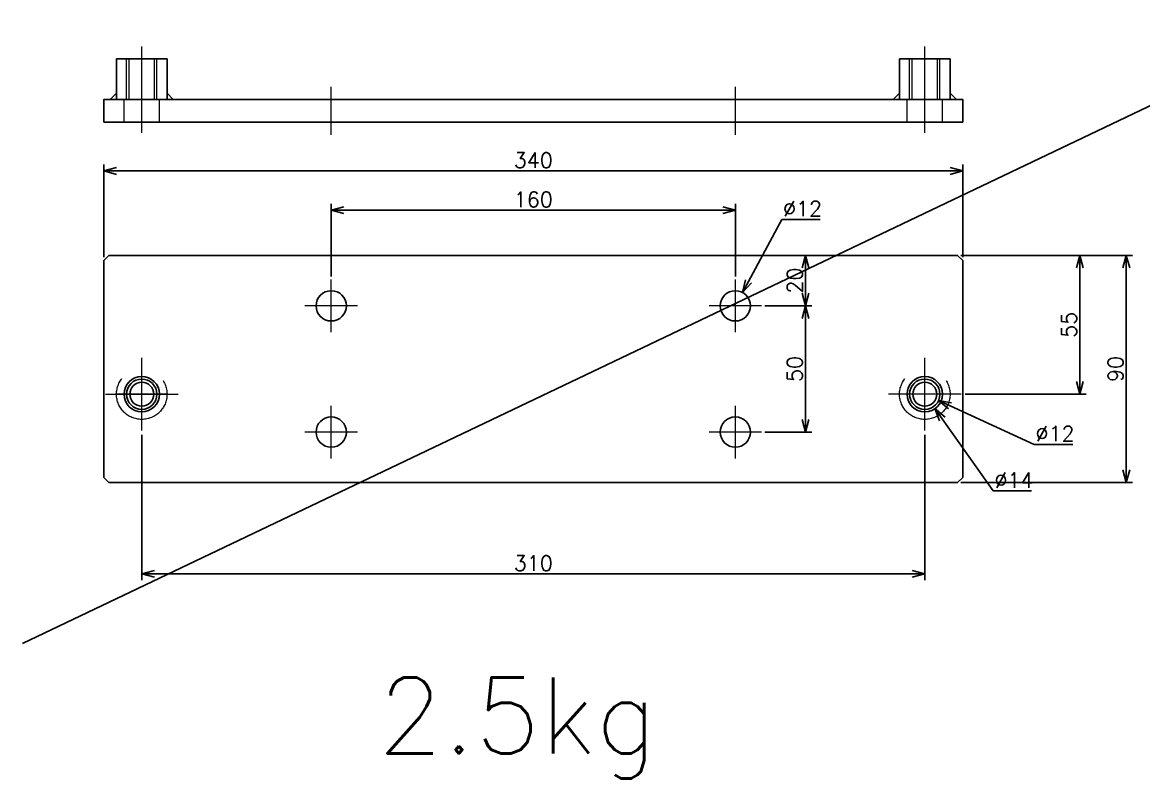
# Model space of a CAD drawing. Header units: millimetres. Extents: x -16130 to 36813, y -8099 to 27484.
# Drawn here: x 8714.9 to 9158.8, y 22178.3 to 22477.8 of the extents above; entities that cross this region are included whole.
import ezdxf

# ---------------------------------------------------------------- set-up
doc = ezdxf.new("R2010")
doc.units = ezdxf.units.MM
doc.header["$LTSCALE"] = 6
doc.header["$PDMODE"] = 99
doc.header["$PDSIZE"] = 1
doc.linetypes.add('CENTER2', pattern=[28.575, 19.05, -3.175, 3.175, -3.175])
doc.linetypes.add('HIDDEN', pattern=[9.525, 6.35, -3.175])
for name, color, linetype, lineweight in [('04_HIDDEN', 2, 'HIDDEN', 13), ('05_CENTER', 4, 'CENTER2', 13), ('08_DIM', 3, 'Continuous', 13)]:
    doc.layers.add(name, color=color, linetype=linetype, lineweight=lineweight)
doc.styles.add('KSS_TXT', font='txt.shx', dxfattribs={"bigfont": 'extfont2.shx'})
doc.dimstyles.new('KSS_DIM', dxfattribs={"dimtxt": 3, "dimasz": 2.5, "dimexe": 1.25, "dimexo": 0.625, "dimtad": 1, "dimdsep": 46, "dimtxsty": 'KSS_TXT', "dimblk": 'OPEN30', "dimcen": 0, "dimazin": 2, "dimtfac": 0.75, "dimtmove": 0, "dimatfit": 3, "dimldrblk": 'OPEN30', "dimfxl": 1, "dimtolj": 1, "dimarcsym": 0})
doc.dimstyles.new('KSS_DIM$3', dxfattribs={"dimtxt": 3, "dimasz": 2.5, "dimexe": 1.25, "dimexo": 0.625, "dimtad": 1, "dimtih": 1, "dimtoh": 1, "dimdsep": 46, "dimtxsty": 'KSS_TXT', "dimblk": 'OPEN30', "dimcen": 0, "dimazin": 2, "dimtfac": 0.75, "dimtofl": 0, "dimtmove": 0, "dimatfit": 3, "dimldrblk": 'OPEN30', "dimfxl": 1, "dimtolj": 1, "dimarcsym": 0})

# ---------------------------------------------------------------- blocks, each defined once
blk = doc.blocks.new('M12Tz_1_1_1')
at = {"color": 0}
for radius in [6, 4.75]:
    blk.add_circle((0, 0), radius, dxfattribs=at)
at = {"layer": '05_CENTER'}
for p, q in [((0, -10.33), (0, 10.33)), ((10.33, 0), (-10.33, 0))]:
    blk.add_line(p, q, dxfattribs=at)
blk = doc.blocks.new('A$C22AC1178_1_1')
at = {"color": 0}
blk.add_lwpolyline([(-250, 73), (-248, 75), (88, 75), (90, 73), (90, -13), (88, -15), (-248, -15), (-250, -13)], close=True, dxfattribs=at)
for centre, radius in [((-160, 55), 6), ((0, 55), 6), ((-235, 20), 7), ((75, 20), 7), ((-235, 20), 6), ((-235, 20), 4.75), ((75, 20), 6), ((75, 20), 4.75), ((-160, 5), 6), ((0, 5), 6)]:
    blk.add_circle(centre, radius, dxfattribs=at)
at = {"layer": '04_HIDDEN'}
for centre in [(-235, 20), (75, 20)]:
    blk.add_circle(centre, 10, dxfattribs=at)
at = {"layer": '05_CENTER'}
for p, q in [((-160, 44.59), (-160, 65.41)), ((0, 44.59), (0, 65.41)), ((-149.59, 55), (-170.41, 55)), ((10.41, 55), (-10.41, 55)), ((-235, 5.6), (-235, 34.4)), ((75, 5.6), (75, 34.4)), ((-249.4, 20), (-220.6, 20)), ((89.4, 20), (60.6, 20)), ((-160, -5.41), (-160, 15.41)), ((0, -5.41), (0, 15.41)), ((-149.59, 5), (-170.41, 5)), ((10.41, 5), (-10.41, 5))]:
    blk.add_line(p, q, dxfattribs=at)
blk.add_blockref('M12Tz_1_1_1', (-235, 20))
blk = doc.blocks.new('_Open30')
at = {"color": 0, "linetype": 'ByBlock', "lineweight": -2}
for p, q in [((-1, 0.268), (0, 0)), ((0, 0), (-1, -0.268)), ((0, 0), (-1, 0))]:
    blk.add_line(p, q, dxfattribs=at)
blk = doc.blocks.new('*D1268')
at = {"layer": '08_DIM', "color": 0, "lineweight": -2, "transparency": 16777216}
for p, q in [((8837.17, 22377.21), (8837.17, 22405.92)), ((8842.17, 22403.42), (8992.17, 22403.42)), ((8997.17, 22377.21), (8997.17, 22405.92))]:
    blk.add_line(p, q, dxfattribs=at)
at = {"layer": 'Defpoints', "color": 0, "transparency": 16777216}
for p in [(8997.17, 22403.42), (8837.17, 22375.96), (8997.17, 22375.96)]:
    blk.add_point(p, dxfattribs=at)
at = {"layer": '08_DIM', "color": 0, "lineweight": -2, "transparency": 16777216, "xscale": 5, "yscale": 5, "zscale": 5, "rotation": 180}
blk.add_blockref('_Open30', (8837.17, 22403.42), dxfattribs=at)
at = {"layer": '08_DIM', "color": 0, "lineweight": -2, "transparency": 16777216, "xscale": 5, "yscale": 5, "zscale": 5}
blk.add_blockref('_Open30', (8997.17, 22403.42), dxfattribs=at)
at = {"layer": '08_DIM', "color": 0, "transparency": 16777216, "insert": (8917.17, 22407.67), "char_height": 6, "attachment_point": 5, "style": 'KSS_TXT'}
blk.add_mtext('\\A1;160', dxfattribs=at)
blk = doc.blocks.new('*D1269')
at = {"layer": '08_DIM', "color": 0, "lineweight": -2, "transparency": 16777216}
for p, q in [((8762.17, 22314.4), (8762.17, 22256.85)), ((9072.17, 22314.4), (9072.17, 22256.85)), ((8767.17, 22259.35), (9067.17, 22259.35))]:
    blk.add_line(p, q, dxfattribs=at)
at = {"layer": 'Defpoints', "color": 0, "transparency": 16777216}
for p in [(8762.17, 22315.65), (9072.17, 22315.65), (9072.17, 22259.35)]:
    blk.add_point(p, dxfattribs=at)
at = {"layer": '08_DIM', "color": 0, "lineweight": -2, "transparency": 16777216, "xscale": 5, "yscale": 5, "zscale": 5, "rotation": 180}
blk.add_blockref('_Open30', (8762.17, 22259.35), dxfattribs=at)
at = {"layer": '08_DIM', "color": 0, "lineweight": -2, "transparency": 16777216, "xscale": 5, "yscale": 5, "zscale": 5}
blk.add_blockref('_Open30', (9072.17, 22259.35), dxfattribs=at)
at = {"layer": '08_DIM', "color": 0, "transparency": 16777216, "insert": (8917.17, 22263.6), "char_height": 6, "attachment_point": 5, "style": 'KSS_TXT'}
blk.add_mtext('\\A1;310', dxfattribs=at)
blk = doc.blocks.new('*D1270')
at = {"layer": '08_DIM', "color": 0, "lineweight": -2, "transparency": 16777216}
for p, q in [((8747.17, 22384.8), (8747.17, 22421.48)), ((9087.17, 22384.8), (9087.17, 22421.48)), ((8752.17, 22418.98), (9082.17, 22418.98))]:
    blk.add_line(p, q, dxfattribs=at)
at = {"layer": 'Defpoints', "color": 0, "transparency": 16777216}
for p in [(9087.17, 22418.98), (8747.17, 22383.55), (9087.17, 22383.55)]:
    blk.add_point(p, dxfattribs=at)
at = {"layer": '08_DIM', "color": 0, "lineweight": -2, "transparency": 16777216, "xscale": 5, "yscale": 5, "zscale": 5, "rotation": 180}
blk.add_blockref('_Open30', (8747.17, 22418.98), dxfattribs=at)
at = {"layer": '08_DIM', "color": 0, "lineweight": -2, "transparency": 16777216, "xscale": 5, "yscale": 5, "zscale": 5}
blk.add_blockref('_Open30', (9087.17, 22418.98), dxfattribs=at)
at = {"layer": '08_DIM', "color": 0, "transparency": 16777216, "insert": (8917.17, 22423.23), "char_height": 6, "attachment_point": 5, "style": 'KSS_TXT'}
blk.add_mtext('\\A1;340', dxfattribs=at)
blk = doc.blocks.new('*D1271')
at = {"layer": '08_DIM', "color": 0, "lineweight": -2, "transparency": 16777216}
for p, q in [((9086.42, 22385.55), (9136.06, 22385.55)), ((9133.56, 22335.55), (9133.56, 22380.55)), ((9088.2, 22330.55), (9136.06, 22330.55))]:
    blk.add_line(p, q, dxfattribs=at)
at = {"layer": 'Defpoints', "color": 0, "transparency": 16777216}
for p in [(9085.17, 22385.55), (9133.56, 22385.55), (9086.95, 22330.55)]:
    blk.add_point(p, dxfattribs=at)
at = {"layer": '08_DIM', "color": 0, "lineweight": -2, "transparency": 16777216, "xscale": 5, "yscale": 5, "zscale": 5}
for p, rotation in [((9133.56, 22385.55), 90), ((9133.56, 22330.55), 270)]:
    blk.add_blockref('_Open30', p, dxfattribs=dict(at, rotation=rotation))
at = {"layer": '08_DIM', "color": 0, "transparency": 16777216, "insert": (9129.31, 22358.05), "char_height": 6, "attachment_point": 5, "rotation": 90, "style": 'KSS_TXT'}
blk.add_mtext('\\A1;55', dxfattribs=at)
blk = doc.blocks.new('*D1272')
at = {"layer": '08_DIM', "color": 0, "lineweight": -2, "transparency": 16777216}
for p, q in [((9086.42, 22385.55), (9154.44, 22385.55)), ((9151.94, 22380.55), (9151.94, 22300.55)), ((9086.42, 22295.55), (9154.44, 22295.55))]:
    blk.add_line(p, q, dxfattribs=at)
at = {"layer": 'Defpoints', "color": 0, "transparency": 16777216}
for p in [(9085.17, 22385.55), (9085.17, 22295.55), (9151.94, 22295.55)]:
    blk.add_point(p, dxfattribs=at)
at = {"layer": '08_DIM', "color": 0, "lineweight": -2, "transparency": 16777216, "xscale": 5, "yscale": 5, "zscale": 5}
for p, rotation in [((9151.94, 22385.55), 90), ((9151.94, 22295.55), 270)]:
    blk.add_blockref('_Open30', p, dxfattribs=dict(at, rotation=rotation))
at = {"layer": '08_DIM', "color": 0, "transparency": 16777216, "insert": (9147.69, 22340.55), "char_height": 6, "attachment_point": 5, "rotation": 90, "style": 'KSS_TXT'}
blk.add_mtext('\\A1;90', dxfattribs=at)
blk = doc.blocks.new('*D1273')
at = {"layer": '08_DIM', "color": 0, "lineweight": -2, "transparency": 16777216}
for p, q in [((9008.83, 22385.55), (9027.46, 22385.55)), ((9024.96, 22370.55), (9024.96, 22380.55)), ((9008.83, 22365.55), (9027.46, 22365.55))]:
    blk.add_line(p, q, dxfattribs=at)
at = {"layer": 'Defpoints', "color": 0, "transparency": 16777216}
for p in [(9007.58, 22385.55), (9024.96, 22385.55), (9007.58, 22365.55)]:
    blk.add_point(p, dxfattribs=at)
at = {"layer": '08_DIM', "color": 0, "lineweight": -2, "transparency": 16777216, "xscale": 5, "yscale": 5, "zscale": 5}
for p, rotation in [((9024.96, 22385.55), 90), ((9024.96, 22365.55), 270)]:
    blk.add_blockref('_Open30', p, dxfattribs=dict(at, rotation=rotation))
at = {"layer": '08_DIM', "color": 0, "transparency": 16777216, "insert": (9020.71, 22375.55), "char_height": 6, "attachment_point": 5, "rotation": 90, "style": 'KSS_TXT'}
blk.add_mtext('\\A1;20', dxfattribs=at)
blk = doc.blocks.new('*D1274')
at = {"layer": '08_DIM', "color": 0, "lineweight": -2, "transparency": 16777216}
for p, q in [((9008.83, 22365.55), (9027.46, 22365.55)), ((9024.96, 22360.55), (9024.96, 22320.55)), ((9008.83, 22315.55), (9027.46, 22315.55))]:
    blk.add_line(p, q, dxfattribs=at)
at = {"layer": 'Defpoints', "color": 0, "transparency": 16777216}
for p in [(9007.58, 22365.55), (9007.58, 22315.55), (9024.96, 22315.55)]:
    blk.add_point(p, dxfattribs=at)
at = {"layer": '08_DIM', "color": 0, "lineweight": -2, "transparency": 16777216, "xscale": 5, "yscale": 5, "zscale": 5}
for p, rotation in [((9024.96, 22365.55), 90), ((9024.96, 22315.55), 270)]:
    blk.add_blockref('_Open30', p, dxfattribs=dict(at, rotation=rotation))
at = {"layer": '08_DIM', "color": 0, "transparency": 16777216, "insert": (9020.7, 22340.55), "char_height": 6, "attachment_point": 5, "rotation": 90, "style": 'KSS_TXT'}
blk.add_mtext('\\A1;50', dxfattribs=at)
blk = doc.blocks.new('*D1296')
at = {"layer": '08_DIM', "color": 0, "lineweight": -2, "transparency": 16777216}
for p, q in [((9015.51, 22399.76), (9002.36, 22375.25)), ((9030.76, 22399.76), (9015.51, 22399.76))]:
    blk.add_line(p, q, dxfattribs=at)
at = {"layer": 'Defpoints', "color": 0, "transparency": 16777216}
for p in [(9000, 22370.84), (8994.33, 22360.26)]:
    blk.add_point(p, dxfattribs=at)
at = {"layer": '08_DIM', "color": 0, "lineweight": -2, "transparency": 16777216, "xscale": 5, "yscale": 5, "zscale": 5, "rotation": 241.7953514697704}
blk.add_blockref('_Open30', (9000, 22370.84), dxfattribs=at)
at = {"layer": '08_DIM', "color": 0, "transparency": 16777216, "insert": (9023.76, 22404.01), "char_height": 6, "attachment_point": 5, "style": 'KSS_TXT'}
blk.add_mtext('\\A1;%%C12', dxfattribs=at)
blk = doc.blocks.new('*D1297')
at = {"layer": '08_DIM', "color": 0, "lineweight": -2, "transparency": 16777216}
for p, q in [((9115.49, 22310.69), (9082.16, 22325.97)), ((9130.74, 22310.69), (9115.49, 22310.69))]:
    blk.add_line(p, q, dxfattribs=at)
at = {"layer": 'Defpoints', "color": 0, "transparency": 16777216}
for p in [(9066.71, 22333.05), (9077.62, 22328.05)]:
    blk.add_point(p, dxfattribs=at)
at = {"layer": '08_DIM', "color": 0, "lineweight": -2, "transparency": 16777216, "xscale": 5, "yscale": 5, "zscale": 5, "rotation": 155.3687897906608}
blk.add_blockref('_Open30', (9077.62, 22328.05), dxfattribs=at)
at = {"layer": '08_DIM', "color": 0, "transparency": 16777216, "insert": (9123.74, 22314.94), "char_height": 6, "attachment_point": 5, "style": 'KSS_TXT'}
blk.add_mtext('\\A1;%%C12', dxfattribs=at)
blk = doc.blocks.new('*D1298')
at = {"layer": '08_DIM', "color": 0, "lineweight": -2, "transparency": 16777216}
for p, q in [((9099.21, 22292.24), (9079.09, 22320.75)), ((9114.46, 22292.24), (9099.21, 22292.24))]:
    blk.add_line(p, q, dxfattribs=at)
at = {"layer": 'Defpoints', "color": 0, "transparency": 16777216}
for p in [(9068.13, 22336.27), (9076.2, 22324.83)]:
    blk.add_point(p, dxfattribs=at)
at = {"layer": '08_DIM', "color": 0, "lineweight": -2, "transparency": 16777216, "xscale": 5, "yscale": 5, "zscale": 5, "rotation": 125.2185486505044}
blk.add_blockref('_Open30', (9076.2, 22324.83), dxfattribs=at)
at = {"layer": '08_DIM', "color": 0, "transparency": 16777216, "insert": (9107.46, 22296.49), "char_height": 6, "attachment_point": 5, "style": 'KSS_TXT'}
blk.add_mtext('\\A1;%%C14', dxfattribs=at)
blk = doc.blocks.new('A$C20CD12FB_1_1')
at = {"color": 0}
for points in [[(-225, 16), (-245, 16), (-245, 0), (-225, 0)], [(65, 16), (85, 16), (85, 0), (65, 0)], [(-250, -9), (90, -9), (90, 0), (-250, 0)]]:
    blk.add_lwpolyline(points, close=True, dxfattribs=at)
at = {"color": 3}
for points in [[(-245, 0), (-245, 2.5), (-245, 2.5), (-247.5, 0)], [(-225, 0), (-225, 2.5), (-225, 2.5), (-222.5, 0)], [(65, 0), (65, 2.5), (65, 2.5), (62.5, 0)], [(85, 0), (85, 2.5), (85, 2.5), (87.5, 0)]]:
    blk.add_lwpolyline(points, close=True, dxfattribs=at)
at = {"layer": '04_HIDDEN'}
for p, q in [((-241, 0), (-241, 16)), ((-240, 0), (-240, 16)), ((-230, 0), (-230, 16)), ((-229, 0), (-229, 16)), ((69, 0), (69, 16)), ((70, 0), (70, 16)), ((80, 0), (80, 16)), ((81, 0), (81, 16)), ((-242, -9), (-242, 0)), ((-228, -9), (-228, 0)), ((68, -9), (68, 0)), ((82, -9), (82, 0))]:
    blk.add_line(p, q, dxfattribs=at)
at = {"layer": '05_CENTER'}
for p, q in [((-235, -13.26), (-235, 21)), ((75, -13.26), (75, 21)), ((-160, -14), (-160, 5)), ((0, -14), (0, 5))]:
    blk.add_line(p, q, dxfattribs=at)

msp = doc.modelspace()

# ---------------------------------------------------------------- linework, layer by layer
at = {"color": 3}
msp.add_line((9230.51141, 22477.82361), (8714.92091, 22231.84831), dxfattribs=at)

# ---------------------------------------------------------------- block references
for name, p in [('A$C20CD12FB_1_1', (8997.16542, 22447.34549)), ('A$C22AC1178_1_1', (8997.16542, 22310.55242))]:
    msp.add_blockref(name, p)

# ---------------------------------------------------------------- texts
at = {"layer": '08_DIM', "color": 6, "style": 'KSS_TXT'}
msp.add_text('2.5kg', height=30, dxfattribs=at).set_placement((8855.59276, 22188.2888))

# ---------------------------------------------------------------- dimensions: what is measured, and where the dimension line sits
at = {"layer": '08_DIM'}
for base, p1, p2, picture, middle in [((9087.16542, 22418.97658), (8747.16542, 22383.55242), (9087.16542, 22383.55242), '*D1270', (8917.16542, 22423.22658)), ((8997.16542, 22403.42257), (8837.16542, 22375.96247), (8997.16542, 22375.96247), '*D1268', (8917.16542, 22407.67257)), ((9072.16542, 22259.34747), (8762.16542, 22315.65123), (9072.16542, 22315.65123), '*D1269', (8917.16542, 22263.59747))]:
    dim = msp.add_linear_dim(base=base, p1=p1, p2=p2, dimstyle='KSS_DIM', override={"dimscale": 2}, dxfattribs=at)
    dim.commit()
    dim.dimension.update_dxf_attribs({"geometry": picture, "text_midpoint": middle})
for p1, p2, picture, middle in [((8994.32969, 22360.26483), (9000.00116, 22370.84001), '*D1296', (9023.7604, 22399.759)), ((9068.12854, 22336.27113), (9076.2023, 22324.83372), '*D1298', (9107.45794, 22292.24355)), ((9066.71137, 22333.05308), (9077.61948, 22328.05177), '*D1297', (9123.74258, 22310.68715))]:
    dim = msp.add_diameter_dim_2p(p1=p1, p2=p2, dimstyle='KSS_DIM$3', override={"dimscale": 2, "dimpost": '%%C<>'}, dxfattribs=at)
    dim.commit()
    dim.dimension.update_dxf_attribs({"geometry": picture, "text_midpoint": middle, "dimtype": 163})
for base, p1, p2, picture, middle in [((9024.95767, 22385.55242), (9007.57546, 22365.55242), (9007.57546, 22385.55242), '*D1273', (9020.70767, 22375.55242)), ((9133.56392, 22385.55242), (9086.94645, 22330.55242), (9085.16542, 22385.55242), '*D1271', (9129.30558, 22358.05242)), ((9151.93596, 22295.55242), (9085.16542, 22385.55242), (9085.16542, 22295.55242), '*D1272', (9147.68596, 22340.55242)), ((9024.95767, 22315.55242), (9007.57546, 22365.55242), (9007.57546, 22315.55242), '*D1274', (9020.7035, 22340.55242))]:
    dim = msp.add_linear_dim(base=base, p1=p1, p2=p2, angle=90, dimstyle='KSS_DIM', override={"dimscale": 2}, dxfattribs=at)
    dim.commit()
    dim.dimension.update_dxf_attribs({"geometry": picture, "text_midpoint": middle})

doc.saveas('drawing.dxf')
